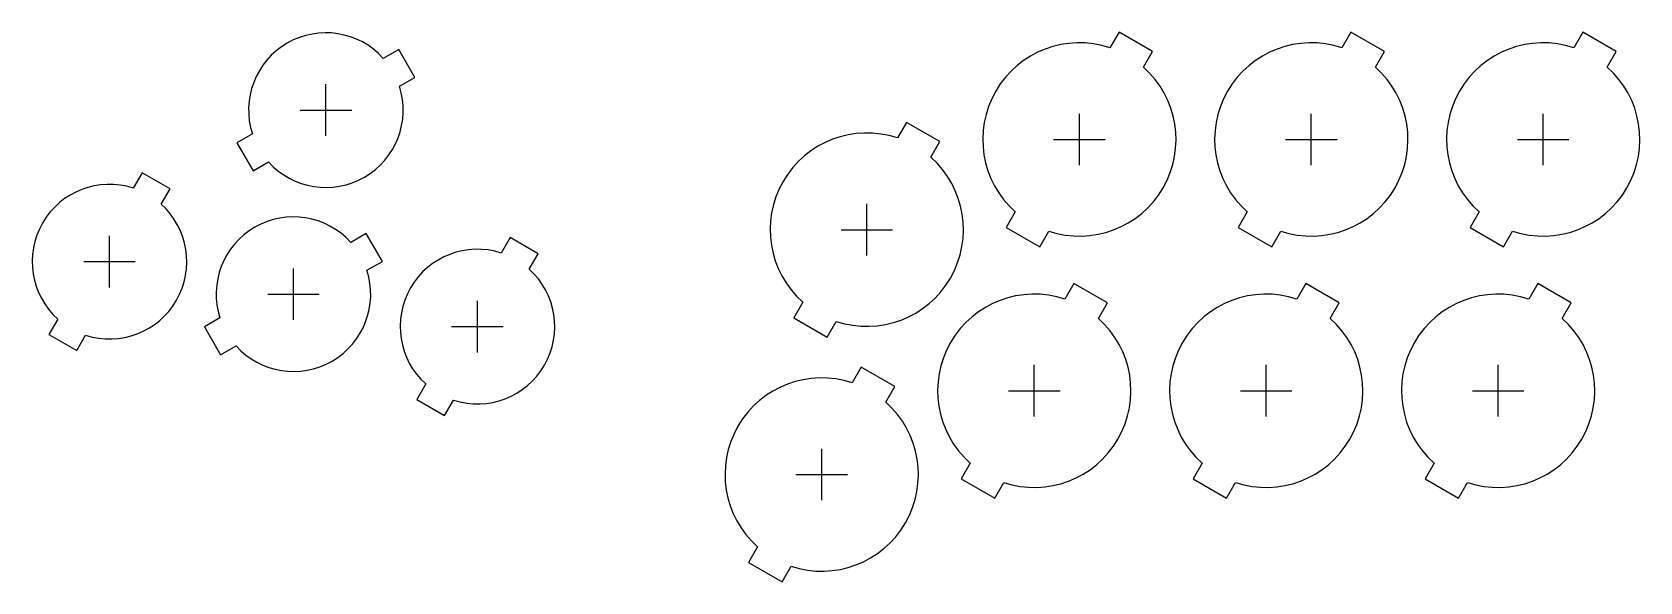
# Model space of a CAD drawing. Header units: millimetres. Extents: x -41 to 209, y -45 to 41.
import ezdxf

# ---------------------------------------------------------------- set-up
doc = ezdxf.new("R2010")
doc.units = ezdxf.units.MM
for name, color, linetype in [('BUTTONS_24', 1, 'Continuous'), ('BUTTONS_30', 5, 'Continuous'), ('REFERENCE', 8, 'Continuous')]:
    doc.layers.add(name, color=color, linetype=linetype)

msp = doc.modelspace()

# ---------------------------------------------------------------- linework, layer by layer
at = {"layer": 'BUTTONS_24'}
for points in [[(13.95, 36.59, 0.809427), (-6.38, 24.86), (-8.77, 23.47), (-6.27, 19.14), (-3.88, 20.53, 0.809427), (16.45, 32.26), (18.84, 33.64), (16.34, 37.97)], [(-24.86, 16.45, 0.809427), (-36.59, -3.88), (-37.97, -6.27), (-33.64, -8.77), (-32.26, -6.38, 0.809427), (-20.53, 13.95), (-19.14, 16.34), (-23.47, 18.84)], [(8.91, 8.03, 0.809427), (-11.41, -3.7), (-13.81, -5.08), (-11.31, -9.42), (-8.91, -8.03, 0.809427), (11.41, 3.7), (13.81, 5.08), (11.31, 9.42)], [(32.26, 6.38, 0.809427), (20.53, -13.95), (19.14, -16.34), (23.47, -18.84), (24.86, -16.45, 0.809427), (36.59, 3.88), (37.97, 6.27), (33.64, 8.77)]]:
    msp.add_lwpolyline(points, format="xyb", close=True, dxfattribs=at)
at = {"layer": 'BUTTONS_30'}
for points in [[(126.75, 38.23, 0.816497), (112.05, 12.77), (110.65, 10.34), (115.85, 7.34), (117.25, 9.77, 0.816497), (131.95, 35.23), (133.35, 37.66), (128.15, 40.66)], [(162.75, 38.23, 0.816497), (148.05, 12.77), (146.65, 10.34), (151.85, 7.34), (153.25, 9.77, 0.816497), (167.95, 35.23), (169.35, 37.66), (164.15, 40.66)], [(198.75, 38.23, 0.816497), (184.05, 12.77), (182.65, 10.34), (187.85, 7.34), (189.25, 9.77, 0.816497), (203.95, 35.23), (205.35, 37.66), (200.15, 40.66)], [(93.75, 24.23, 0.816497), (79.05, -1.23), (77.65, -3.66), (82.85, -6.66), (84.25, -4.23, 0.816497), (98.95, 21.23), (100.35, 23.66), (95.15, 26.66)], [(119.75, -0.77, 0.816497), (105.05, -26.23), (103.65, -28.66), (108.85, -31.66), (110.25, -29.23, 0.816497), (124.95, -3.77), (126.35, -1.34), (121.15, 1.66)], [(155.75, -0.77, 0.816497), (141.05, -26.23), (139.65, -28.66), (144.85, -31.66), (146.25, -29.23, 0.816497), (160.95, -3.77), (162.35, -1.34), (157.15, 1.66)], [(191.75, -0.77, 0.816497), (177.05, -26.23), (175.65, -28.66), (180.85, -31.66), (182.25, -29.23, 0.816497), (196.95, -3.77), (198.35, -1.34), (193.15, 1.66)], [(86.75, -13.77, 0.816497), (72.05, -39.23), (70.65, -41.66), (75.85, -44.66), (77.25, -42.23, 0.816497), (91.95, -16.77), (93.35, -14.34), (88.15, -11.34)]]:
    msp.add_lwpolyline(points, format="xyb", close=True, dxfattribs=at)
at = {"layer": 'REFERENCE'}
for p, q in [((5.04, 24.56), (5.04, 32.56)), ((1.04, 28.56), (9.04, 28.56)), ((122, 20), (122, 28)), ((158, 20), (158, 28)), ((194, 20), (194, 28)), ((118, 24), (126, 24)), ((154, 24), (162, 24)), ((190, 24), (198, 24)), ((89, 6), (89, 14)), ((85, 10), (93, 10)), ((-28.56, 1.04), (-28.56, 9.04)), ((-32.56, 5.04), (-24.56, 5.04)), ((0, -4), (0, 4)), ((-4, 0), (4, 0)), ((28.56, -9.04), (28.56, -1.04)), ((24.56, -5.04), (32.56, -5.04)), ((115, -19), (115, -11)), ((151, -19), (151, -11)), ((187, -19), (187, -11)), ((111, -15), (119, -15)), ((147, -15), (155, -15)), ((183, -15), (191, -15)), ((82, -32), (82, -24)), ((78, -28), (86, -28))]:
    msp.add_line(p, q, dxfattribs=at)

doc.saveas('drawing.dxf')
